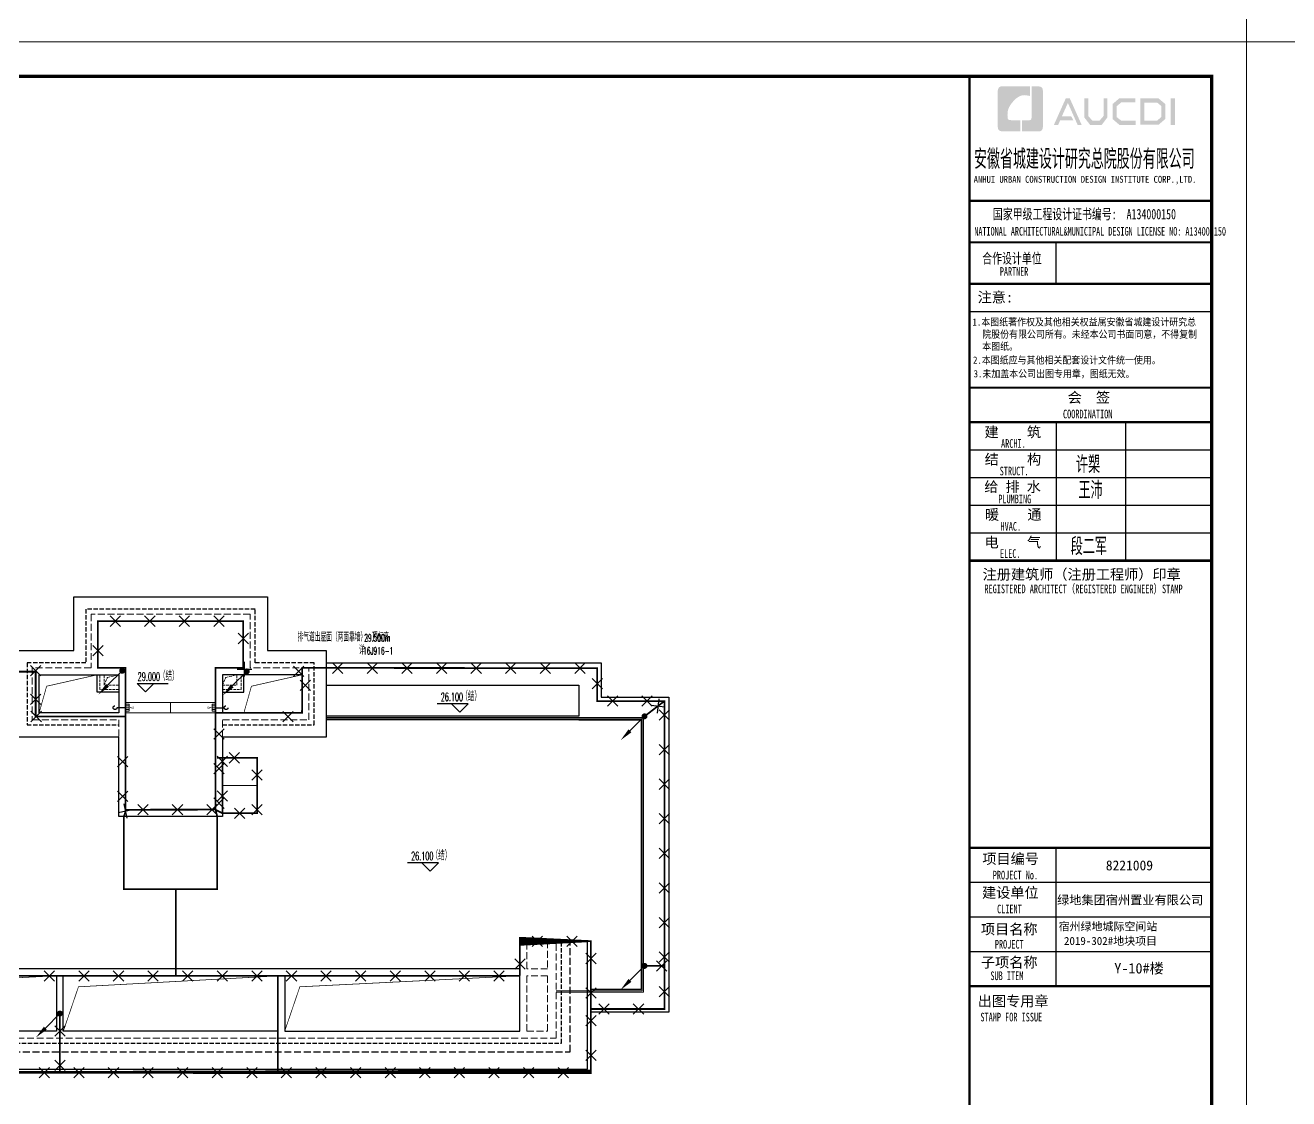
# Model space of a CAD drawing. Extents: x 3443499 to 7125205, y -1700016 to -264854.
# Drawn here: x 3640709 to 3677232, y -849224 to -818195 of the extents above; entities that cross this region are included whole.
import ezdxf

# ---------------------------------------------------------------- set-up
doc = ezdxf.new("R2010")
doc.units = 0
doc.header["$LTSCALE"] = 1000
doc.header["$MEASUREMENT"] = 0
for name, pattern in [('#P_--_20B1_001_t3$0$DASH', [0.35, 0.25, -0.1]), ('$1$DASH', [0.35, 0.25, -0.1]), ('__DASH', [0.35, 0.25, -0.1]), ('DASH', [0.35, 0.25, -0.1])]:
    doc.linetypes.add(name, pattern=pattern)
doc.layers.get('0').update_dxf_attribs({"linetype": 'CONTINUOUS'})
for name, color, linetype in [('!!电气', 1, 'CONTINUOUS'), ('$RECOVER_210609100354-0', 7, 'CONTINUOUS'), ('DIM_ELEV', 3, 'CONTINUOUS'), ('LWIRE', 4, 'CONTINUOUS'), ('PUB_TITLE', 4, 'CONTINUOUS'), ('ROOF', 183, 'CONTINUOUS'), ('VPIPE-凝结', 150, 'CONTINUOUS'), ('VPIPE-雨水', 4, 'DASH'), ('WIRE-避雷', 4, 'CONTINUOUS'), ('图签文字', 4, 'CONTINUOUS'), ('看线', 185, 'CONTINUOUS')]:
    doc.layers.add(name, color=color, linetype=linetype)
for name, color, linetype, lineweight in [('PUB_TEXT', 7, 'CONTINUOUS', 20), ('STAIR', 252, 'CONTINUOUS', 20), ('图框', 147, 'CONTINUOUS', 20), ('图签', 147, 'CONTINUOUS', 18), ('平面-分水线', 189, 'CONTINUOUS', 15), ('平面-排水沟', 86, 'CONTINUOUS', 15), ('平面-栏杆', 56, 'CONTINUOUS', 15), ('平面-看线', 252, 'CONTINUOUS', 15), ('线脚', 6, 'CONTINUOUS', 15)]:
    doc.layers.add(name, color=color, linetype=linetype, lineweight=lineweight)
doc.styles.add('_TCH_DIM', font='SIMPLEX', dxfattribs={"bigfont": 'GBCBIG'})
doc.styles.add('HT', font='simhei.ttf')
doc.styles.get("Standard").update_dxf_attribs({"font": 'gbenor.shx', "bigfont": 'gbcbig.shx'})
doc.styles.add('TG_LINETYPE_THUND', font='SIMPLEX', dxfattribs={"width": 0.8, "height": 5.5, "bigfont": 'HZTXT'})
doc.styles.add('宋体', font='', dxfattribs={"height": 4})
doc.styles.add('建筑图签-1', font='simhei.ttf', dxfattribs={"width": 0.7})
doc.styles.add('建筑图签-2', font='TXT.shx', dxfattribs={"width": 0.5, "bigfont": 'HZTXT.shx'})
doc.styles.get('宋体').set_extended_font_data('SimSun')
doc.linetypes.add('TG_×', pattern='A,2,0,["×",TG_LINETYPE_THUND,S=0.1,R=0,X=-0.23,Y=-0.21],0', length=2)

# ---------------------------------------------------------------- blocks, each defined once
blk = doc.blocks.new('院标1')
h = blk.add_hatch(color=150)
h.dxf.hatch_style = 1
h.set_gradient(color1=(33, 113, 253), color2=(33, 113, 253), tint=1, name='INVCURVED')
edge = h.paths.add_edge_path()
edge.add_spline(control_points=[(116372.9006213126, 648379.0025742948), (116378.7378886427, 648379.2628153446), (116381.5158105757, 648378.8361410631), (116390.5818825899, 648378.8361410631), (116390.5818825899, 648378.8361410631), (116390.5818825899, 648378.8361410631), (116616.0293115861, 648378.8361410631), (116616.0293115861, 648378.8361410631), (116616.0293115861, 648378.8361410631), (116616.0293115861, 648378.8361410631), (116616.0293115861, 648053.8555876653), (116616.0293115861, 648053.8555876653), (116616.0293115861, 648053.8555876653), (116616.0293115861, 648053.8555876653), (116108.105350393, 648053.8555876653), (116108.105350393, 648053.8555876653), (116108.105350393, 648053.8555876653), (116027.8361159938, 648053.8555876653), (115962.7123056344, 648111.1721664476), (115962.7123056344, 648199.2728408957), (115962.7123056344, 648199.2728408957), (115962.7123056344, 648199.2728408957), (115962.7123056344, 649214.6850108118), (115962.7123056344, 649214.6850108118), (115962.7123056344, 649214.6850108118), (115962.7123056344, 649295.0722615034), (116018.370604223, 649360.1052900997), (116108.105350393, 649360.1052900997), (116108.105350393, 649360.1052900997), (116108.105350393, 649360.1052900997), (116896.6871824661, 649360.1052900997), (116896.6871824661, 649360.1052900997), (116896.6871824661, 649360.1052900997), (116896.6871824661, 649360.1052900997), (116896.6871824661, 649080.1797254328), (116896.6871824661, 649080.1797254328), (116896.6871824661, 649080.1797254328), (116896.6871824661, 649080.1797254328), (116566.2234106177, 649140.4588157317), (116356.0121874289, 648859.1079773916), (116356.0121874289, 648859.1079773916), (116245.1373948324, 648719.2435419696), (116240.2896487121, 648545.3026589571), (116247.2284014249, 648465.708235659), (116247.2284014249, 648465.708235659), (116254.1792583724, 648386.1017081195), (116247.2284014249, 648465.708235659), (116247.2284014249, 648465.708235659), (116247.2284014249, 648465.708235659), (116247.2284014249, 648465.708235659), (116257.8347373425, 648373.9036652995), (116372.9006213126, 648379.0025742948)], knot_values=[0, 0, 0, 0, 0.07142857142857142, 0.07142857142857142, 0.07142857142857142, 0.1071428571428571, 0.1428571428571428, 0.1428571428571428, 0.1428571428571428, 0.1785714285714285, 0.2142857142857143, 0.2142857142857143, 0.2142857142857143, 0.25, 0.2857142857142857, 0.2857142857142857, 0.2857142857142857, 0.3214285714285714, 0.3571428571428572, 0.3571428571428572, 0.3571428571428572, 0.3928571428571428, 0.4285714285714285, 0.4285714285714285, 0.4285714285714285, 0.4642857142857143, 0.5, 0.5, 0.5, 0.5357142857142857, 0.5714285714285714, 0.5714285714285714, 0.5714285714285714, 0.6071428571428572, 0.6428571428571429, 0.6428571428571429, 0.6428571428571429, 0.6785714285714286, 0.7142857142857143, 0.7142857142857143, 0.7142857142857143, 0.75, 0.7857142857142857, 0.7857142857142857, 0.7857142857142857, 0.8214285714285714, 0.8571428571428571, 0.8571428571428571, 0.8571428571428571, 0.9285714285714286, 1, 1, 1, 1], degree=3, periodic=0)
h = blk.add_hatch(color=150)
h.dxf.hatch_style = 1
h.set_gradient(color1=(33, 113, 253), color2=(33, 113, 253), tint=1, name='INVCURVED')
edge = h.paths.add_edge_path()
edge.add_spline(control_points=[(117268.1328679732, 649214.6850108118), (117268.1328679732, 649214.6850108118), (117268.1328679732, 648199.2728408957), (117268.1328679732, 648199.2728408957), (117268.1328679732, 648199.2728408957), (117268.1328679732, 648114.1649385535), (117212.4715433248, 648053.8555876653), (117122.7277189753, 648053.8555876653), (117122.7277189753, 648053.8555876653), (117122.7277189753, 648053.8555876653), (116662.9574306789, 648053.8555876653), (116662.9574306789, 648053.8555876653), (116662.9574306789, 648053.8555876653), (116662.9574306789, 648053.8555876653), (116662.9574306789, 648378.8361410631), (116662.9574306789, 648378.8361410631), (116662.9574306789, 648378.8361410631), (116662.9574306789, 648378.8361410631), (116865.3281356438, 648378.8361410631), (116865.3281356438, 648378.8361410631), (116865.3281356438, 648378.8361410631), (116907.1906323904, 648378.8361410631), (116941.0734122108, 648412.809702649), (116941.0734122108, 648454.5723394576), (116941.0734122108, 648454.5723394576), (116941.0734122108, 648454.5723394576), (116941.0734122108, 649360.1052900997), (116941.0734122108, 649360.1052900997), (116941.0734122108, 649360.1052900997), (116941.0734122108, 649360.1052900997), (117122.7277189753, 649360.1052900997), (117122.7277189753, 649360.1052900997), (117122.7277189753, 649360.1052900997), (117204.4313052248, 649360.1052900997), (117268.1328679732, 649306.2474964692), (117268.1328679732, 649214.6850108118)], knot_values=[0, 0, 0, 0, 0.1, 0.1, 0.1, 0.15, 0.2, 0.2, 0.2, 0.25, 0.3, 0.3, 0.3, 0.35, 0.4, 0.4, 0.4, 0.45, 0.5, 0.5, 0.5, 0.55, 0.6, 0.6, 0.6, 0.6499999999999999, 0.7, 0.7, 0.7, 0.75, 0.8, 0.8, 0.8, 0.9, 1, 1, 1, 1], degree=3, periodic=0)
blk = doc.blocks.new('A$C1435328E')
at = {"layer": 'PUB_TITLE'}
h = blk.add_hatch(color=4, dxfattribs=at)
h.paths.add_polyline_path([(-1191.591194995213, 56058.49471792311), (-1065.961907927413, 56058.49471792311), (-1065.961907927413, 55288.2315315), (-1191.591194995213, 55288.2315315)])
h.paths.add_polyline_path([(-1944.296185743529, 55941.85496155836), (-1944.296185743529, 55415.87869950302), (-1583.739153256174, 55415.87869950302), (-1459.553895397577, 55522.55397263647), (-1459.553895397577, 55841.17644170031), (-1579.990053143352, 55941.85496127896)], flags=16)
h.paths.add_polyline_path([(-2062.373935758602, 56059.93271150358), (-2062.373935758602, 55297.8009495578), (-1539.987504146062, 55297.8009495578), (-1341.476145382505, 55468.32242525846), (-1341.476145382505, 55896.37014224858), (-1537.137021096889, 56059.93271150358)])
h.paths.add_polyline_path([(-2205.243333867285, 56063.60758437507), (-2205.243333867285, 55948.30506818101), (-2612.357823726721, 55948.30506818101), (-2745.162006835919, 55837.3558628998), (-2745.162006835919, 55517.55834726349), (-2612.357823726721, 55415.3108476355), (-2203.065635655541, 55415.3108476355), (-2203.065635655541, 55293.48451021791), (-2666.787001160439, 55293.48451021791), (-2869.255396957975, 55467.52353968762), (-2869.255396957975, 55896.09483430826), (-2671.137971409131, 56063.60758437507)])
h.paths.add_polyline_path([(-3688.19829659909, 56061.81808115647), (-3567.570633541327, 56061.81808115647), (-3567.570633541327, 55551.16807098233), (-3453.520327388775, 55419.67153285362), (-3242.974087527487, 55419.67153285362), (-3128.923781345598, 55551.16807098233), (-3128.923781345598, 56061.81808115647), (-3014.877901402302, 56061.81808115647), (-3014.877901402302, 55513.91051362001), (-3179.369364424143, 55296.9406113188), (-3517.125050497707, 55296.9406113188), (-3688.19829659909, 55516.10314684652)])
h.paths.add_polyline_path([(-4220.012568136677, 56060.45628871501), (-4103.023254616652, 56060.45628871501), (-3761.075942056719, 55296.15155855857), (-3876.737390826922, 55296.15155855857), (-4158.191610082518, 55930.28467154794), (-4333.310417581815, 55542.02144757577), (-4061.735512305982, 55542.02144757577), (-4001.167173376773, 55426.83200432651), (-4382.158136712853, 55426.83200432651), (-4440.770088225137, 55294.07199827686), (-4563.858727320563, 55294.07199827686)])
for points, const_width in [([(-7000, 50700.33256887185), (0, 50700.33256887185)], 70), ([(-7000, 49899.45042005606), (0, 49899.45042005606)], 35)]:
    blk.add_lwpolyline(points, dxfattribs=dict(const_width=const_width))
at = {"layer": '图框'}
for p, q in [((-7000, 53100.33256887179), (0, 53100.33256887179)), ((-7000, 53100.33256887179), (0, 53100.33256887179)), ((-7000, 51900.33256887179), (0, 51900.33256887179))]:
    blk.add_line(p, q, dxfattribs=at)
for points, const_width in [([(-7000, -700.0000000001746), (-7000, 56700)], 70), ([(-7000, 53100.33256887179), (0, 53100.33256887179)], 60), ([(-7000, 51900.33256887179), (0, 51900.33256887179)], 60), ([(-7000, 51900.33256887179), (0, 51900.33256887179)], 60), ([(-4500, 51900.33256887179), (-4500, 50700.33256887185)], 35), ([(-7000, 50700.33256887185), (0, 50700.33256887185)], 60), ([(-6991.521516095847, 47700.33256887185), (8.478483904153109, 47700.33256887185)], 60), ([(-6991.521516095847, 46700.33256887185), (8.478483904153109, 46700.33256887185)], 70), ([(-6991.521516095847, 46700.33256887185), (8.478483904153109, 46700.33256887185)], 70), ([(-4491.521516095847, 46700.33256887185), (-4491.521516095847, 42700.33256887185)], 35), ([(-2491.521516095847, 46700.33256887185), (-2491.521516095847, 42700.33256887185)], 35), ([(-6991.521516095847, 45900.33256887185), (8.478483904153109, 45900.33256887185)], 35), ([(-6991.521516095847, 45100.33256887185), (8.478483904153109, 45100.33256887185)], 35), ([(-6991.521516095847, 44300.33256887185), (8.478483904153109, 44300.33256887185)], 35), ([(-6991.521516095847, 43500.33256887185), (8.478483904153109, 43500.33256887185)], 35), ([(-6991.521516095847, 42700.33256887185), (8.478483904153109, 42700.33256887185)], 70), ([(-7000, 34400.33256887179), (0, 34400.33256887179)], 70), ([(-7000, 34400.33256887179), (0, 34400.33256887179)], 70), ([(-4500, 30400.33256887179), (-4500, 34400.33256887179)], 35), ([(-7000, 33400.33256887179), (0, 33400.33256887179)], 35), ([(-7000, 32400.33256887179), (0, 32400.33256887179)], 35), ([(-7000, 31400.33256887179), (0, 31400.33256887179)], 35), ([(0, 30400.33256887179), (-7000, 30400.33256887179)], 70)]:
    blk.add_lwpolyline(points, dxfattribs=dict(at, const_width=const_width))
blk.add_blockref('院标1', (-122148.8230060614, -592949.0981050247))
at = {"layer": 'PUB_TITLE', "style": 'HT', "width": 0.88}
for s, p in [('1.本图纸著作权及其他相关权益属安徽省城建设计研究总', (-6914.306831812486, 49493.39210356871)), ('院股份有限公司所有。未经本公司书面同意，不得复制', (-6634.90041580284, 49139.02205272258)), ('本图纸。', (-6634.90041580284, 48788.93826625339)), (' 2.本图纸应与其他相关配套设计文件统一使用。 ', (-7025.144188818522, 48392.25300272327)), ('3.未加盖本公司出图专用章，图纸无效。', (-6882.073270652443, 47997.59705111344))]:
    blk.add_text(s, height=210, dxfattribs=at).set_placement(p)
at = {"layer": '图签', "color": 154, "style": '宋体'}
for s, height, p in [('8221009', 286.6809903610374, (-3062.595140316524, 33747.82646055683)), ('绿地集团宿州置业有限公司', 258.0128913249337, (-4470.391535459552, 32762.0256005479)), ('宿州绿地城际空间站', 232.2116021924403, (-4425.521652835421, 32009.27949992823)), ('2019-302#地块项目', 232.2116021924403, (-4271.686488541774, 31591.24582544994))]:
    blk.add_text(s, height=height, dxfattribs=at).set_placement(p)
at = {"layer": '图签文字', "color": 7, "style": '建筑图签-1'}
for s, height, width, p in [('安徽省城建设计研究总院股份有限公司', 500, 0.55, (-6871.943487135693, 54077.10639546963)), ('国家甲级工程设计证书编号:  A134000150', 300, 0.7, (-6327.846192139667, 52567.37169774726)), ('合作设计单位', 300, 0.7, (-6635.073237542529, 51290.24227786541))]:
    blk.add_text(s, height=height, dxfattribs=dict(at, width=width)).set_placement(p)
at = {"layer": '图签文字', "linetype": 'Continuous', "style": '建筑图签-1', "width": 0.91}
blk.add_text('ANHUI URBAN CONSTRUCTION DESIGN INSTITUTE CORP.,LTD.', height=200, dxfattribs=at).set_placement((-6881.536331724841, 53622.19692530448))
at = {"layer": '图签文字', "style": '建筑图签-1'}
for s, width, p in [('NATIONAL ARCHITECTURAL&MUNICIPAL DESIGN LICENSE NO: A134000150', 0.6, (-6863.211604291108, 52094.63125478954)), ('PARTNER', 0.6, (-6125.220491806511, 50933.63214883453)), ('COORDINATION', 0.7, (-4300.332657034975, 46813.17003503133)), ('ARCHI.', 0.7, (-6090.542657491751, 45961.79780578351)), ('STRUCT.', 0.7, (-6130.183503998909, 45164.88605860906)), ('PLUMBING', 0.7, (-6170.825901465025, 44358.47718718514)), ('HVAC.', 0.7, (-6106.177282584365, 43565.28509809886)), ('ELEC.', 0.7, (-6121.560250101611, 42780.44669140602)), ('REGISTERED ARCHITECT（REGISTERED ENGINEER）STAMP', 0.7, (-6571.167215390597, 41758.70276487077)), ('PROJECT No.', 0.7, (-6330.317186883651, 33485.13258260721, -1798.999999999767)), ('CLIENT', 0.7, (-6206.230454253498, 32505.96790995135)), ('PROJECT', 0.7, (-6271.100769126322, 31486.78676958114)), ('SUB ITEM', 0.7, (-6397.627190086525, 30575.66441063175)), ('STAMP FOR ISSUE', 0.7, (-6687.291430986952, 29381.33146916691))]:
    blk.add_text(s, height=250, dxfattribs=dict(at, width=width)).set_placement(p)
at = {"layer": '图签文字', "color": 7, "style": '建筑图签-1'}
for s, p in [('注意:', (-6768.585334835108, 50163.2420261816)), ('会  签', (-4165.405320922378, 47267.55678657134)), ('建    筑', (-6570.340849571396, 46266.80421271588)), ('结    构', (-6565.705596168991, 45479.27147266542)), ('给 排 水', (-6574.943370762747, 44685.39409726131)), ('暖    通', (-6556.714949447196, 43882.29371869267)), ('电    气', (-6566.520009586122, 43082.12314482935)), ('注册建筑师（注册工程师）印章', (-6624.508183155674, 42153.7461581977)), ('项目编号', (-6632.05400510272, 33932.47329531494)), ('建设单位', (-6639.831005697604, 32955.09159170894)), ('项目名称', (-6673.39625184983, 31897.11428112781)), ('子项名称', (-6673.39625184983, 30940.41777405818)), ('出图专用章', (-6764.137939867098, 29818.07543767721))]:
    blk.add_text(s, height=300, dxfattribs=at).set_placement(p)
at = {"layer": '图签文字', "color": 1, "style": '建筑图签-2', "width": 0.7}
for s, p in [('许槊', (-3925.437965661287, 45228.10209927132)), ('王沛', (-3854.396282870322, 44487.1452845746)), ('段二军', (-4077.680422674515, 42861.04029813508))]:
    blk.add_text(s, height=500, dxfattribs=at).set_placement(p)
at = {"layer": '图签文字', "color": 2, "style": '建筑图签-1'}
blk.add_text('Y-10#楼', height=300, dxfattribs=at).set_placement((-2817.112227265723, 30766.81113318773))
blk = doc.blocks.new('DFSFSF')
at = {"layer": '平面-分水线'}
for p, q in [((697141.9143252881, 775567.7311356195), (697141.9143252881, 775667.5561356199)), ((697342.3369560526, 775667.5561356199), (697142.6869560517, 775667.5561356199)), ((697342.3369560526, 775567.7311356195), (697142.6869560517, 775567.7311356195)), ((697193.1069603423, 775567.7311356195), (697193.1069603423, 775667.5561356199)), ((697242.5119560522, 775567.7311356195), (697242.5119560522, 775667.5561356199)), ((697291.916951762, 775567.7311356195), (697291.916951762, 775667.5561356199)), ((697342.3369560526, 775667.5561356199), (697342.3369560526, 775567.7311356195)), ((697342.3369560526, 775567.7311356195), (697342.3369560526, 775667.5561356199))]:
    blk.add_line(p, q, dxfattribs=at)
blk = doc.blocks.new('DFGDGDGD')
at = {"layer": '平面-分水线', "const_width": 10}
blk.add_lwpolyline([(697267.5119560522, 775440.6606483405), (697242.5119560522, 775540.6606483405), (697217.5119560522, 775440.6606483405)], close=True, dxfattribs=at)
blk.add_blockref('DFSFSF', (0, 0))
blk = doc.blocks.new('A$C4ACB0DF9')
blk.add_lwpolyline([(0, -500.0000000000582), (-620, -500.0000000000582), (-620, 0)])
at = {"layer": '线脚', "color": 150, "linetype": '$1$DASH', "ltscale": 0.3}
for points in [[(0, -420.0000000000582), (-540, -420.0000000000582), (-540, 0)], [(-420, -300.0000000000582), (-326.5368019510061, -75.66061522183008), (0, 0)]]:
    blk.add_lwpolyline(points, dxfattribs=at)
blk.add_lwpolyline([(-420, 0), (0, 0), (0, -300.0000000000582), (-420, -300.0000000000582)], close=True, dxfattribs=at)
blk = doc.blocks.new('GDFGDFHTH')
blk.add_lwpolyline([(314716.5761555659, 219807.0013549823), (315336.5761555659, 219807.0013549823), (315336.5761555659, 220307.0013549823)])
at = {"layer": '线脚', "color": 150, "linetype": '$1$DASH', "ltscale": 0.3}
for points in [[(314716.575473725, 220007.0018322721), (314810.0391816534, 220231.3410046261), (315136.5761555653, 220307.0008776934)], [(314716.5761555659, 219887.0013549823), (315256.5761555659, 219887.0013549823), (315256.5761555659, 220307.0013549823)]]:
    blk.add_lwpolyline(points, dxfattribs=at)
blk.add_lwpolyline([(315136.5761555659, 220307.0013549823), (314716.5761555659, 220307.0013549823), (314716.5761555659, 220007.0013549823), (315136.5761555659, 220007.0013549823)], close=True, dxfattribs=at)
blk = doc.blocks.new('$TelecSys$00000080')
for p, q in [((-0.7000000000007276, -0.7000000000007276), (0, 0)), ((0.1041666666678793, 0.1041666666660603), (0.1041666666678793, 0.1041666666660603)), ((-0.1041666666678793, -0.1041666666660603), (-0.1041666666678793, -0.1041666666660603))]:
    blk.add_line(p, q)
at = {"const_width": 0.1425}
blk.add_lwpolyline([(0.07125000000087311, 0, 1), (-0.07125000000087311, 0, 1)], format="xyb", close=True, dxfattribs=at)
blk.add_solid([(-0.6300000000010186, -0.7700000000004366), (-0.7700000000004366, -0.6299999999991996), (-1.150000000001455, -1.149999999999636)])
at = {"width": 0.8, "flags": 9}
blk.add_attdef('A', (0, 0), '', height=2e-05, rotation=180, dxfattribs=at)
blk = doc.blocks.new('$TelecSys$00000009')
for p, q in [((-0.5, 0.5), (0.5, -0.5)), ((0.5, 0.5), (-0.5, -0.5))]:
    blk.add_line(p, q)

msp = doc.modelspace()

# ---------------------------------------------------------------- linework, layer by layer
at = {"layer": '$RECOVER_210609100354-0', "color": 252, "const_width": 8}
msp.add_lwpolyline([(3643559.125670869, -841070.0684912249), (3643559.125956319, -843170.0698476764), (3646259.126313657, -843170.0718444893), (3646259.127866732, -841070.0739342697)], dxfattribs=at)
at = {"color": 252, "const_width": 20}
for points in [[(3641109.121978643, -838070.0684911285), (3641326.8161342, -837299.8948324698), (3642789.124525552, -836970.0684833834)], [(3647029.119431736, -838070.0684911285), (3647246.813587293, -837299.8948324698), (3648709.121978645, -836970.0684833834)], [(3634809.12197916, -847270.0743984928), (3635246.042626687, -845988.5737886714), (3641609.612043765, -845670.0743981402)], [(3641809.612043765, -847270.074398498), (3642246.532691292, -845988.5737886768), (3648009.121978651, -845672.8672732881)], [(3648208.631913524, -847270.0743984943), (3648645.552561051, -845988.5737886729), (3655009.121978632, -845670.0743981418)]]:
    msp.add_lwpolyline(points, dxfattribs=at)
at = {"layer": 'DIM_ELEV', "color": 252}
for p, q in [((3644184.918702172, -837463.0679112314), (3643944.918702172, -837223.0679112314)), ((3643944.918702172, -837223.0679112314), (3644837.169085572, -837223.0679112314)), ((3644184.918702172, -837463.0679112314), (3644424.918702172, -837223.0679112314)), ((3653510.346752465, -837807.8748158305), (3652618.096369065, -837807.8748158305)), ((3653270.346752465, -838047.8748158305), (3653030.346752465, -837807.8748158305)), ((3653270.346752465, -838047.8748158305), (3653510.346752465, -837807.8748158305)), ((3652653.515393216, -842407.6110025742), (3651761.265009816, -842407.6110025742)), ((3652413.515393216, -842647.6110025742), (3652173.515393216, -842407.6110025742)), ((3652413.515393216, -842647.6110025742), (3652653.515393216, -842407.6110025742))]:
    msp.add_line(p, q, dxfattribs=at)
at = {"layer": 'ROOF', "color": 252, "ltscale": 0.8}
for p, q in [((3656709.121978647, -838170.0684911062), (3649409.121978645, -838170.0684911447)), ((3656709.121978647, -838270.0684911136), (3649409.121978645, -838270.0684911521))]:
    msp.add_line(p, q, dxfattribs=at)
for points in [[(3642109.121976383, -836270.0684833834), (3642109.121976383, -834720.0684890288), (3647709.121980908, -834720.0684890288), (3647709.121980901, -836270.0684833834), (3649409.121978645, -836270.0684833834), (3649409.121978645, -838770.0684909798), (3646409.119432134, -838770.0684916171)], [(3646409.119432134, -838770.0684916171), (3646409.119432643, -841070.0684911094), (3643409.121980661, -841070.0684911171), (3643409.123312104, -838770.0684916171), (3640409.121978644, -838770.0684909798), (3640409.121978644, -836270.0684833834), (3642109.121976383, -836270.0684833834)], [(3649409.121978645, -836620.0684911107), (3657359.121978647, -836620.0684911107), (3657359.121978647, -837620.0684911136), (3659309.11483241, -837620.0684911136), (3659309.114832395, -846720.0684911159), (3657059.118723306, -846720.0684911126)], [(3649409.121978645, -837270.0684911107), (3656709.121978647, -837270.0684911107), (3656709.121978647, -838170.0684911062)], [(3656709.121978647, -838270.0684911136), (3658509.114832409, -838270.0684911136), (3658509.114832396, -846070.068491115), (3657059.115902011, -846070.0684911127)], [(3605359.134131927, -844670.0647601761), (3605359.117638187, -848470.068491114), (3629659.122404208, -848470.0684909583), (3629659.121893522, -847270.0710473314), (3632759.122490134, -847270.0789716266), (3632759.122491125, -848470.068491114), (3657059.121978632, -848470.0684909583), (3657059.121978651, -844670.0691006342)], [(3605459.134131926, -844670.0651942214), (3605459.118072233, -848370.0684911134), (3629559.122361651, -848370.068490959), (3629559.121850964, -847170.0707917087), (3632859.122490051, -847170.0792272486), (3632859.122491043, -848370.0684911134), (3656959.121978632, -848370.068490959), (3656959.121978651, -844670.0691006337)], [(3657059.121978651, -844670.0691006342), (3655009.121978638, -844670.0691006302), (3655009.12197876, -845470.0691006612), (3634809.116942753, -845470.0691019333)]]:
    msp.add_lwpolyline(points, dxfattribs=at)
for points in [[(3647009.121980905, -835420.0684890288), (3647009.121980899, -836770.0688729446), (3646209.119431692, -836770.0679638197), (3646209.119432599, -840870.06849111), (3643609.122063749, -840870.0684911166), (3643609.12376705, -836770.0683388279), (3642809.121976383, -836770.068947946), (3642809.121976383, -835420.0684890288)], [(3643409.124525309, -838070.0684916171), (3641109.121978643, -838070.0684911285), (3641109.121978643, -836970.0684833834), (3643409.124525552, -836970.0684833834)], [(3646409.119431979, -838070.0684916171), (3648709.121978645, -838070.0684911285), (3648709.121978645, -836970.0684833834), (3646409.119431736, -836970.0684833834)], [(3634809.121979158, -845670.0691007028), (3641609.612043764, -845670.069100696), (3641609.612043765, -847270.074398486), (3634809.12197916, -847270.0743984928)], [(3648008.631913524, -847270.0743984861), (3641809.121978637, -847270.0743984908), (3641809.121978636, -845670.069097849), (3648008.631913523, -845670.0690978442)], [(3655009.121978631, -845670.0691006847), (3648208.631913523, -845670.0691006905), (3648208.631913524, -847270.0743984806), (3655009.121978632, -847270.0743984747)]]:
    msp.add_lwpolyline(points, close=True, dxfattribs=at)
at = {"layer": 'ROOF', "color": 252, "linetype": '__DASH', "ltscale": 0.8}
msp.add_lwpolyline([(3605959.134131921, -844670.0673644482), (3605959.120242464, -847870.0684911101), (3629059.122148864, -847870.0684909623), (3629059.121638177, -846670.0695135946), (3633359.122489638, -846670.0805053588), (3633359.12249063, -847870.0684911101), (3656459.121978635, -847870.0684909623), (3656459.121978651, -844670.0691006312)], dxfattribs=at)
at = {"layer": 'STAIR', "color": 252}
msp.add_lwpolyline([(3646409.12086308, -839370.0682247765), (3647409.120209115, -839370.0682247761), (3647409.120209218, -840970.0680878718), (3646409.119690346, -840970.0684391145)], dxfattribs=at)
at = {"layer": 'VPIPE-凝结', "color": 252}
for p, q in [((3643609.131532827, -837920.0684973134), (3643359.131626518, -837920.0685306541)), ((3646209.12193244, -837920.0684973134), (3646459.121838749, -837920.0685306541))]:
    msp.add_line(p, q, dxfattribs=at)
at = {"layer": 'VPIPE-雨水', "color": 252}
for centre in [(3643304.131642333, -837920.0268211), (3646514.121822934, -837920.0268211)]:
    msp.add_circle(centre, 55, dxfattribs=at)
at = {"layer": 'WIRE-避雷', "color": 4}
for points, const_width in [([(3643609.158520245, -838168.6322305887), (3643609.162035513, -836770.131489283), (3642809.161890656, -836770.1288692878), (3642809.166311897, -835420.1290194944), (3647009.166316396, -835420.1427744854), (3647009.161895148, -836770.1431583766), (3646209.159345947, -836770.1396292484), (3646205.364821369, -838152.9939485965)], 50.00000000000001), ([(3643609.113753039, -840870.0910315688), (3643609.113753039, -840870.0910315688), (3643609.114872342, -838175.8258408196), (3641008.967396656, -838175.8247606163), (3641008.967396656, -836878.9937454588), (3632711.263524973, -836878.9937454588), (3632711.263524973, -837882.1497936745), (3629712.905690082, -837882.1497936745), (3629712.905690082, -836851.7244339592), (3621509.113667933, -836851.7244339592), (3621509.121982902, -838167.3171016856), (3618809.11246052, -838168.5916205911), (3618809.113582828, -840870.0910315688), (3618809.113582828, -840870.0910315688)], 50), ([(3657059.121978641, -846630.7305321973), (3659185.405394773, -846630.7305321973), (3659185.405394773, -837728.7139323233), (3657243.449905522, -837728.7139323233), (3657243.449905522, -836777.6791871216), (3648713.327875358, -836770.0684890065), (3648709.121982886, -838070.0910315807), (3646205.365229326, -838070.103815595), (3646209.111121889, -840870.0910315622)], 50), ([(3647109.121976656, -836870.0684890323), (3647009.161895148, -836770.1431583766)], 35), ([(3658602.966075105, -838176.2243946481), (3659185.405394773, -837728.7139323233)], 50), ([(3643609.113753039, -840870.0910315688), (3646209.106468486, -840866.6126966247)], 50), ([(3655009.121978631, -845670.0691006971), (3655009.121978633, -844670.0691006302), (3657059.121978651, -844670.0691006408), (3657059.121978651, -846630.7305321973)], 50), ([(3658608.633993815, -845384.8436718768), (3659185.405394773, -845384.8436718768)], 50), ([(3633759.122489307, -845670.0684911378), (3634009.122629958, -845670.0684911377), (3655009.121978631, -845670.0691006847)], 50), ([(3648008.631913523, -845672.8941217664), (3648008.63191354, -848470.0684910163)], 50), ([(3605359.126536116, -846420.0684911204), (3605359.12653613, -848470.068491114), (3629659.122404208, -848470.0684909583), (3629659.121893522, -847270.0710473314), (3632759.122490134, -847270.0789716266), (3632759.122491125, -848470.068491114), (3657059.121978632, -848470.0684909583), (3657059.121978641, -846630.7305321973)], 50), ([(3641709.121978643, -846762.2369666884), (3641709.121978654, -848470.0684910567)], 50)]:
    msp.add_lwpolyline(points, dxfattribs=dict(at, const_width=const_width))
at = {"layer": 'WIRE-避雷', "const_width": 50}
for points in [[(3646255.671308321, -839370.0682247767), (3647409.120209115, -839370.0682247761), (3647409.120771103, -840970.0680878715), (3646409.119690346, -840970.0684391145), (3646409.12086308, -839370.0682247765)], [(3646409.121425068, -840970.0684391139), (3646209.111121889, -840870.0910315622)]]:
    msp.add_lwpolyline(points, dxfattribs=at)
at = {"layer": 'WIRE-避雷', "linetype": 'TG_×', "const_width": 50}
msp.add_lwpolyline([(3643625.962335063, -840870.0684911166), (3643559.125670869, -841070.0684911167), (3643559.125670869, -843170.0698476764), (3646259.126313657, -843170.0718444895), (3646259.127866732, -841070.0739342697), (3646209.111121889, -840870.0910315622)], dxfattribs=at)
at = {"layer": 'WIRE-避雷', "color": 4, "linetype": '__DASH', "const_width": 50}
msp.add_lwpolyline([(3645060.166735359, -843170.0709577868), (3645060.164886461, -845670.0688119058)], dxfattribs=at)
at = {"layer": '图框'}
for points in [[(3591906.656087864, -759270.2684293166), (3676006.656087864, -759270.2684293166), (3676006.656087864, -818670.2684293166), (3591906.656087864, -818670.2684293166)], [(3676006.656087864, -759270.2684293166), (3760106.656087864, -759270.2684293166), (3760106.656087864, -818670.2684293166), (3676006.656087864, -818670.2684293166)], [(3591906.656087864, -818670.2684293166), (3676006.656087864, -818670.2684293166), (3676006.656087864, -878070.2684293166), (3591906.656087864, -878070.2684293166)], [(3676006.656087864, -818670.2684293166), (3760106.656087864, -818670.2684293166), (3760106.656087864, -878070.2684293166), (3676006.656087864, -878070.2684293166)], [(3676006.656087864, -818670.2684293166), (3760106.656087864, -818670.2684293166), (3760106.656087864, -878070.2684293166), (3676006.656087864, -878070.2684293166)]]:
    msp.add_lwpolyline(points, close=True, dxfattribs=at)
at = {"layer": '图框', "const_width": 100}
msp.add_lwpolyline([(3675006.656087864, -877070.2684293166), (3675006.656087864, -819670.2684293166), (3594406.656087864, -819670.2684293166), (3594406.656087864, -877070.2684293166)], close=True, dxfattribs=at)
at = {"layer": '平面-排水沟', "color": 252}
for p, q in [((3646209.121745057, -837770.0812935866), (3643609.133196708, -837770.0684973216)), ((3644909.127470883, -837770.0748954541), (3644909.125994384, -838070.0748954505)), ((3646209.120268559, -838070.081293583), (3643609.131720209, -838070.068497318)), ((3646409.120209164, -840170.0716841541), (3647409.120209166, -840170.0681563239))]:
    msp.add_line(p, q, dxfattribs=at)
at = {"layer": '平面-栏杆', "color": 252}
for points in [[(3649409.121978645, -838200.0684911538), (3658579.114832409, -838200.0684911136), (3658579.114832396, -846140.068491115), (3656059.121978659, -846140.068491111)], [(3649409.121978645, -838240.0684911538), (3658539.114832409, -838240.0684911136), (3658539.114832396, -846100.068491115), (3656059.121978659, -846100.068491111)]]:
    msp.add_lwpolyline(points, dxfattribs=at)
at = {"layer": '平面-看线', "color": 252, "linetype": 'DASH', "ltscale": 0.8}
for points in [[(3646409.119432134, -838770.0684916171), (3646409.119432024, -838270.0684916171), (3648909.121978645, -838270.0684910861), (3648909.121978645, -836770.0684833834), (3647209.121980899, -836770.0684833839), (3647209.121980906, -835220.0684890288), (3642609.121976383, -835220.0684890288), (3642609.121976383, -836770.0684833834), (3640909.121978644, -836770.0684833834), (3640909.121978644, -838270.0684910861), (3643409.123312211, -838270.0684916171), (3643409.123312104, -838770.0684916171)], [(3606359.134131917, -844670.0691006298), (3606359.121978649, -847470.0684911076), (3628659.121978635, -847470.0684909648), (3628659.121467948, -846270.0684911034), (3633759.122489307, -846270.081527847), (3633759.122490299, -847470.0684911076), (3656059.121978637, -847470.0684909648), (3656059.121978651, -844670.0691006291)], [(3655809.12132733, -844670.071406497), (3655809.121327329, -845470.0691005385), (3655209.122249922, -845470.0691005387), (3655209.129303166, -844670.0696432072)]]:
    msp.add_lwpolyline(points, dxfattribs=at)
msp.add_lwpolyline([(3655809.12132733, -845670.0691005385), (3655209.121978644, -845670.0691005385), (3655209.121978644, -847270.0684911076), (3655809.12132733, -847270.0684911076)], close=True, dxfattribs=at)
at = {"layer": '看线', "color": 252, "linetype": '#P_--_20B1_001_t3$0$DASH', "ltscale": 0.5}
for points in [[(3646409.119432057, -838420.0684916171), (3649059.121978645, -838420.0684910542), (3649059.121978645, -836620.0684833834), (3647359.121980899, -836620.0684833834), (3647359.121980906, -835070.0684890288), (3642459.121976383, -835070.0684890288), (3642459.121976383, -836620.0684833834), (3640759.121978644, -836620.0684833834), (3640759.121978644, -838420.0684910542), (3643409.123312179, -838420.0684916171)], [(3606209.134131918, -844670.0684495617), (3606209.12132758, -847620.0684911085), (3628809.122042471, -847620.0684909638), (3628809.121531784, -846420.0688745376), (3633609.122489431, -846420.0811444139), (3633609.122490423, -847620.0684911085), (3656209.121978636, -847620.0684909638), (3656209.121978651, -844670.0691006299)]]:
    msp.add_lwpolyline(points, dxfattribs=at)

# ---------------------------------------------------------------- block references
at = {"layer": '!!电气'}
msp.add_blockref('A$C1435328E', (3675006.656087864, -876370.2684293161), dxfattribs=at)
at = {"color": 252}
for name, p in [('A$C4ACB0DF9', (3643409.124525553, -836970.0684833875)), ('GDFGDFHTH', (3331692.543276171, -1057277.06983837))]:
    msp.add_blockref(name, p, dxfattribs=at)
at = {"color": 252, "xscale": -1, "rotation": 90}
msp.add_blockref('DFGDGDGD', (4419276.687668446, -140677.5565412613), dxfattribs=at)
at = {"color": 252, "rotation": 270}
msp.add_blockref('DFGDGDGD', (2870541.56579682, -140677.5565412613), dxfattribs=at)
at = {"layer": 'LWIRE', "color": 1, "yscale": 300, "zscale": 300}
for p, xscale, rotation in [((3643309.166311895, -835420.1306569934), -300.0000000000001, 179.9998123564447), ((3644309.166311889, -835420.1339319912), -300.0000000000001, 179.9998123564447), ((3645309.166311883, -835420.137206989), -300.0000000000001, 179.9998123564447), ((3646309.166311878, -835420.1404819868), -300.0000000000001, 179.9998123564447), ((3647009.164678897, -835920.1427744827), -300, 89.99981235644434), ((3642809.163528153, -836270.1288692905), -300, 269.9998123566815)]:
    msp.add_blockref('$TelecSys$00000009', p, dxfattribs=dict(at, xscale=xscale, rotation=rotation))
at = {"layer": 'LWIRE', "color": 4, "xscale": 300, "yscale": 300, "zscale": 300}
for p, rotation in [((3641009.121978643, -836853.5275058905), 180), ((3647050.690910257, -836811.6577360363), 135.0099610929474), ((3658999.449003895, -837871.5913577371), 37.53645422311043), ((3643605.295877547, -840910.0034085799), 56.88845677323391)]:
    msp.add_blockref('$TelecSys$00000009', p, dxfattribs=dict(at, rotation=rotation))
for p in [(3648611.829059546, -836871.5673048182), (3641404.509257001, -845675.9578751895), (3642404.509257001, -845675.9578751895), (3643404.509257001, -845675.9578751895), (3644404.509257001, -845675.9578751895), (3645404.509257001, -845675.9578751895), (3646404.509257001, -845675.9578751895), (3647404.509257001, -845675.9578751895), (3648404.509257001, -845675.9578751895), (3649404.509257001, -845675.9578751895), (3650404.509257001, -845675.9578751895), (3651404.509257001, -845675.9578751895), (3652404.509257001, -845675.9578751895), (3653404.509257001, -845675.9578751895), (3654404.509257001, -845675.9578751895)]:
    msp.add_blockref('$TelecSys$00000009', p, dxfattribs=at)
at = {"layer": 'LWIRE', "color": 2, "xscale": 300, "yscale": 300, "zscale": 300}
for p, rotation in [((3649743.449905522, -836777.6791871216), 180), ((3650743.449905522, -836777.6791871216), 180), ((3651743.449905522, -836777.6791871216), 180), ((3652743.449905522, -836777.6791871216), 180), ((3653743.449905522, -836777.6791871216), 180), ((3654743.449905522, -836777.6791871216), 180), ((3655743.449905522, -836777.6791871216), 180), ((3656743.449905522, -836777.6791871216), 180), ((3657243.449905522, -837228.7139323233), 90), ((3648805.214417459, -837277.6791871216), 270), ((3641008.967396656, -837675.8247606163), 90), ((3657685.405394773, -837728.7139323233), 180), ((3658685.405394773, -837728.7139323233), 180), ((3641024.503158039, -838175.8247606163), 180), ((3648305.214417459, -838180.6995491988), 180), ((3659185.405394773, -838130.7305321973), 90), ((3646309.112146557, -838680.6995491988), 270), ((3659185.405394773, -839130.7305321973), 90), ((3643524.503158039, -839479.2063394189), 90), ((3646309.112146557, -839680.6995491988), 270), ((3659185.405394773, -840130.7305321973), 90), ((3643524.503158039, -840479.2063394189), 90), ((3646309.112146557, -840680.6995491988), 270), ((3659185.405394773, -841130.7305321973), 90), ((3659185.405394773, -842130.7305321973), 90), ((3659185.405394773, -843130.7305321973), 90), ((3659185.405394773, -844130.7305321973), 90), ((3657059.121978651, -845170.0691006408), 270), ((3659185.405394773, -845130.7305321973), 90), ((3655009.121978632, -845328.8712269135), 89.99999999988488), ((3657059.121978651, -846170.0691006408), 270), ((3659185.405394773, -846130.7305321973), 90), ((3657059.121978639, -846970.0684909583), 89.9999999997099), ((3657059.121978634, -847970.0684909583), 89.9999999997099)]:
    msp.add_blockref('$TelecSys$00000009', p, dxfattribs=dict(at, rotation=rotation))
at = {"layer": 'LWIRE', "color": 2}
for name, p, xscale, yscale, zscale in [('$TelecSys$00000080', (3643509.121978643, -836853.5275058905), 600, 600, 600), ('$TelecSys$00000080', (3647111.829059546, -836871.5673048182), 600, 600, 600), ('$TelecSys$00000080', (3658609.121978645, -838170.0684911076), 600, 600, 600), ('$TelecSys$00000009', (3655509.121978633, -844670.0691006328), 300, 300, 300), ('$TelecSys$00000009', (3656509.121978633, -844670.0691006379), 300, 300, 300), ('$TelecSys$00000080', (3658608.633993815, -845384.8436718768), 600, 600, 600), ('$TelecSys$00000009', (3659108.633993815, -845384.8436718768), 300, 300, 300), ('$TelecSys$00000009', (3657435.830876837, -846630.7305321973), 300, 300, 300), ('$TelecSys$00000009', (3658435.830876837, -846630.7305321973), 300, 300, 300), ('$TelecSys$00000080', (3641709.121978643, -846762.2369666884), 600, 600, 600), ('$TelecSys$00000009', (3641259.122491125, -848470.0684910595), 300, 300, 300), ('$TelecSys$00000009', (3642259.122491125, -848470.0684910531), 300, 300, 300), ('$TelecSys$00000009', (3643259.122491125, -848470.0684910467), 300, 300, 300), ('$TelecSys$00000009', (3644259.122491125, -848470.0684910403), 300, 300, 300), ('$TelecSys$00000009', (3645259.122491125, -848470.0684910339), 300, 300, 300), ('$TelecSys$00000009', (3646259.122491125, -848470.0684910275), 300, 300, 300), ('$TelecSys$00000009', (3647259.122491125, -848470.068491021), 300, 300, 300), ('$TelecSys$00000009', (3648259.122491125, -848470.0684910147), 300, 300, 300), ('$TelecSys$00000009', (3649259.122491125, -848470.0684910082), 300, 300, 300), ('$TelecSys$00000009', (3650259.122491125, -848470.0684910018), 300, 300, 300), ('$TelecSys$00000009', (3651259.122491125, -848470.0684909954), 300, 300, 300), ('$TelecSys$00000009', (3652259.122491125, -848470.068490989), 300, 300, 300), ('$TelecSys$00000009', (3653259.122491125, -848470.0684909826), 300, 300, 300), ('$TelecSys$00000009', (3654259.122491125, -848470.0684909762), 300, 300, 300), ('$TelecSys$00000009', (3655259.122491125, -848470.0684909698), 300, 300, 300), ('$TelecSys$00000009', (3656259.122491125, -848470.0684909634), 300, 300, 300)]:
    msp.add_blockref(name, p, dxfattribs=dict(at, xscale=xscale, yscale=yscale, zscale=zscale))
at = {"layer": 'LWIRE', "xscale": 300, "yscale": 300, "zscale": 300}
for p, rotation in [((3646755.671308321, -839370.0682247764), 2.891374991448792e-11), ((3646409.120789784, -839470.0684391148), 89.99995800453082), ((3647409.120384736, -839870.0682247761), 270.0000201247138), ((3646409.120056825, -840470.0684391146), 89.99995800453082), ((3647409.120735979, -840870.068224776), 270.0000201247138), ((3646909.120771103, -840970.0682634928), 180.0000201247171)]:
    msp.add_blockref('$TelecSys$00000009', p, dxfattribs=dict(at, rotation=rotation))
at = {"layer": 'LWIRE', "color": 6, "xscale": 300, "yscale": 300, "zscale": 300}
for p, rotation in [((3644109.113305596, -840869.4221197271), 0.07665167365643596), ((3645109.112410709, -840868.0842960437), 0.07665167365643596), ((3646109.111515823, -840866.7464723603), 0.07665167365643596), ((3641709.121978647, -847262.2369666884), 270.0000000003593), ((3641709.121978653, -848262.2369666884), 270.0000000003593)]:
    msp.add_blockref('$TelecSys$00000009', p, dxfattribs=dict(at, rotation=rotation))

# ---------------------------------------------------------------- texts
at = {"layer": 'DIM_ELEV', "color": 252, "style": '_TCH_DIM'}
for s, height, width, p in [('29.000', 238, 0.4941176470588236, (3643958.596795406, -837142.9879112315)), ('（结）', 270.0709219858156, 0.7, (3644574.596795406, -837142.9879112315)), ('（结）', 270.0709219858156, 0.7, (3653312.52221259, -837727.7948158305)), ('26.100', 238, 0.4941176470588236, (3652718.92221259, -837727.7948158305)), ('26.100', 238, 0.4941176470588236, (3651862.090853341, -842327.5310025743)), ('（结）', 270.0709219858156, 0.7, (3652455.690853341, -842327.5310025743))]:
    msp.add_text(s, height=height, dxfattribs=dict(at, width=width)).set_placement(p)
at = {"layer": 'PUB_TEXT', "color": 252, "style": '_TCH_DIM'}
for s, height, width, p in [('排气道出屋面（两面靠墙），顶标高', 236.3120567375886, 0.7, (3648580.941888, -836004.0325692992)), ('29.500m', 208.25, 0.4941176470588236, (3650507.580185873, -836004.0325692992)), ('详', 236.3120567375886, 0.7, (3650352.865292255, -836381.3534203632)), ('16J916-1', 208.25, 0.4941176470588236, (3650473.280185872, -836381.3534203632))]:
    msp.add_text(s, height=height, dxfattribs=dict(at, width=width)).set_placement(p)

doc.saveas('drawing.dxf')
